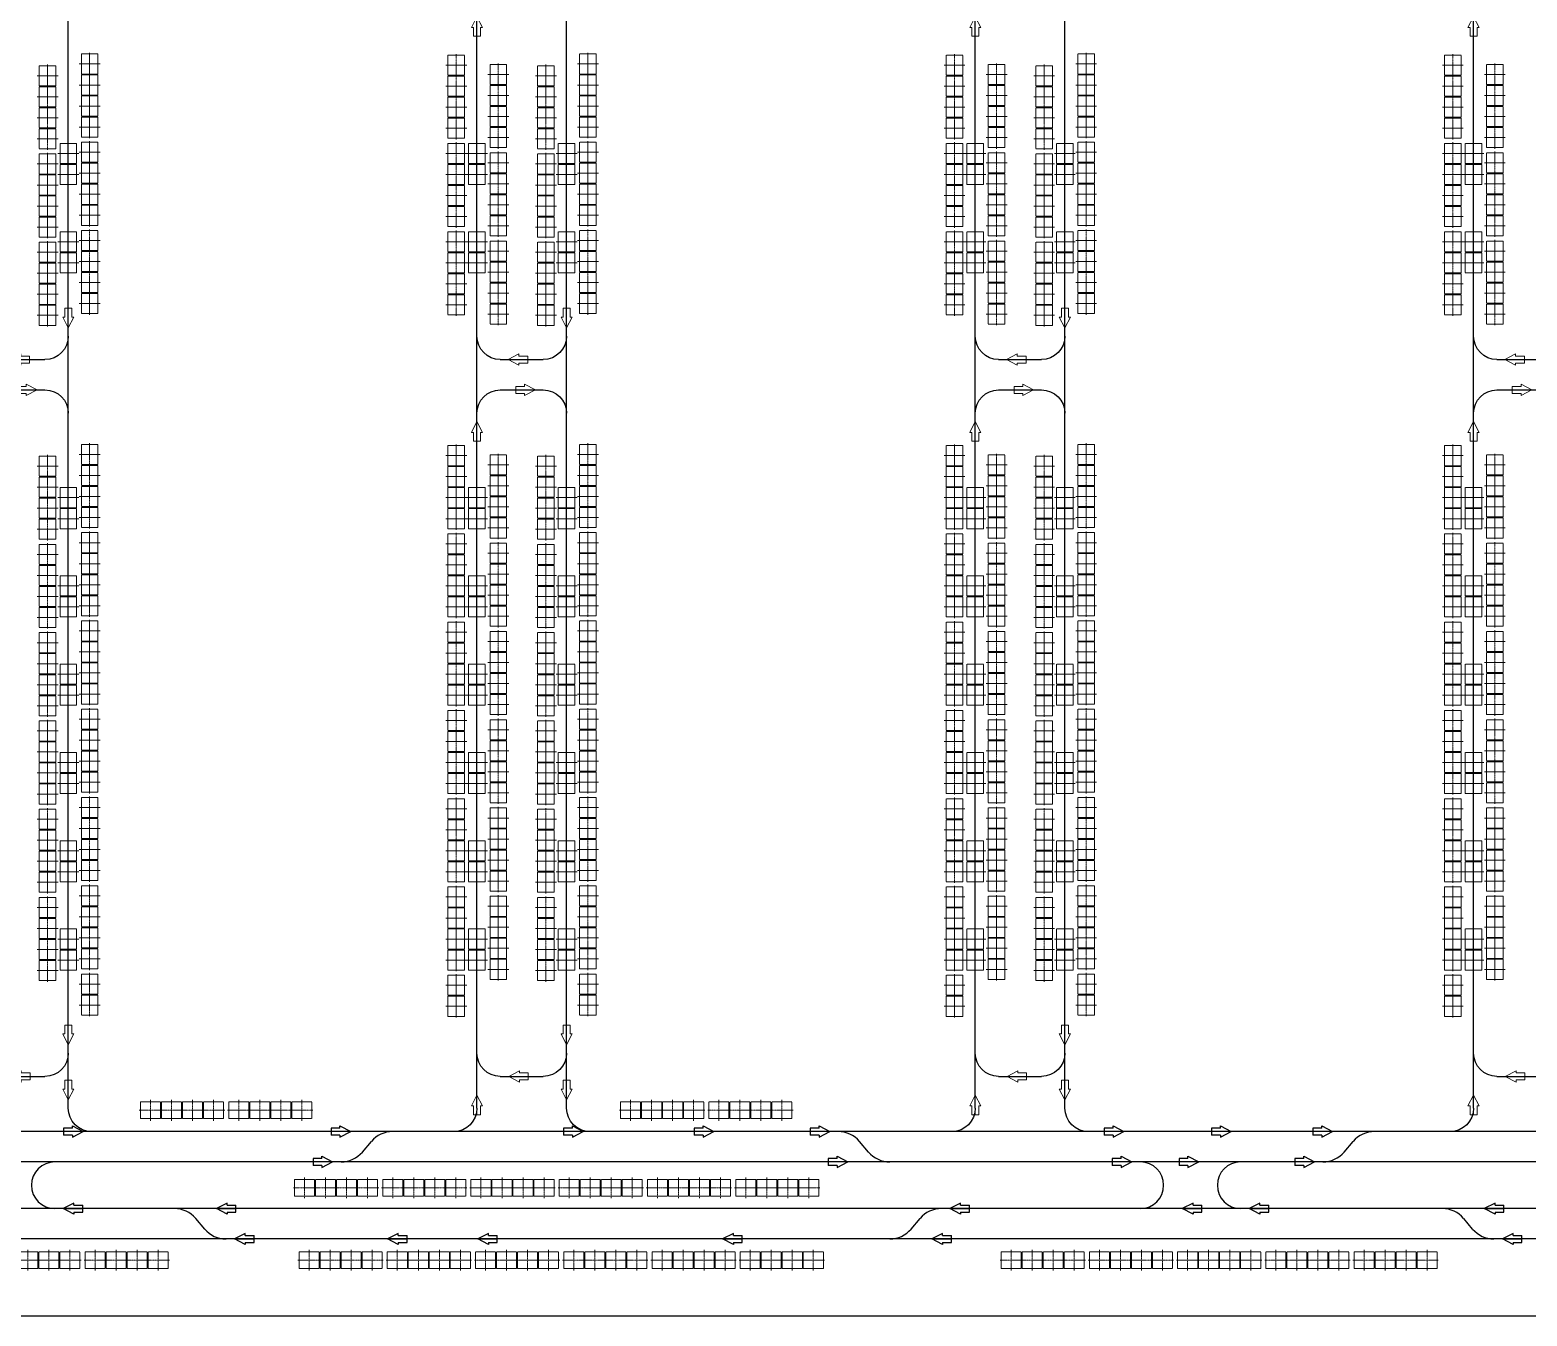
# Model space of a CAD drawing. Header units: millimetres. Extents: x -128 to 670218, y 27186 to 149492.
# Drawn here: x 257828 to 289895, y 27186 to 54722 of the extents above; entities that cross this region are included whole.
import ezdxf

# ---------------------------------------------------------------- set-up
doc = ezdxf.new("R2010")
doc.units = ezdxf.units.MM
doc.linetypes.add('AM_ISO08W050', pattern=[18, 12, -1.5, 3, -1.5])
doc.linetypes.add('XAT-M16_6F_EQ Layout_20211120$0$ACAD_ISO08W100', pattern=[36, 24, -3, 6, -3])
for name, color, linetype, lineweight in [('_CLINE', 4, 'XAT-M16_6F_EQ Layout_20211120$0$ACAD_ISO08W100', 9), ('DIRECT', 40, 'Continuous', 9), ('LINE_EQ', 4, 'AM_ISO08W050', 20), ('LINE_STB', 151, 'Continuous', 30)]:
    doc.layers.add(name, color=color, linetype=linetype, lineweight=lineweight)
doc.layers.add('Rail_H4822(Lower)', color=7, linetype='Continuous')

# ---------------------------------------------------------------- blocks, each defined once
blk = doc.blocks.new('*U3')
at = {"color": 0, "linetype": 'ByBlock'}
for p, q in [((-120, -230), (0, 0)), ((0, 0), (0, -420)), ((120, -230), (0, 0)), ((-75, -230), (-120, -230)), ((-75, -230), (-75, -420)), ((75, -230), (75, -420)), ((75, -230), (120, -230)), ((75, -420), (-75, -420))]:
    blk.add_line(p, q, dxfattribs=at)
blk = doc.blocks.new('A$C31676947')
at = {"layer": 'Rail_H4822(Lower)'}
for p, q in [((500, 47250), (500, 500)), ((2420, 47250), (2420, 500)), ((1000, 46570), (1920, 46570)), ((1000, 31870), (1920, 31870)), ((1000, 31220), (1920, 31220)), ((1000, 16520), (1920, 16520)), ((1000, 15870), (1920, 15870)), ((1000, 1180), (1920, 1180))]:
    blk.add_line(p, q, dxfattribs=at)
for centre, start, end in [((0, 47250), 0, 90), ((2920, 47250), 90, 180), ((1000, 46070), 90, 180), ((1920, 46070), 0, 90), ((1000, 32370), 180, 270), ((1920, 32370), 270, 0), ((1000, 30720), 90, 180), ((1920, 30720), 0, 90), ((0, 23700), 270, 0), ((2920, 23700), 180, 270), ((0, 21700), 0, 90), ((2920, 21700), 90, 180), ((1000, 17020), 180, 270), ((1920, 17020), 270, 0), ((1000, 15370), 90, 180), ((1920, 15370), 0, 90), ((1000, 1680), 180, 270), ((1920, 1680), 270, 0), ((0, 500), 270, 0), ((2920, 500), 180, 270)]:
    blk.add_arc(centre, 500, start, end, dxfattribs=at)
at = {"layer": 'DIRECT'}
for p, rotation in [((500, 46970), 180), ((1180, 46570), 89.99999999999999), ((500, 32550), 180), ((500, 23880), 180), ((500, 17200), 180), ((500, 1860), 180), ((1740, 1180), 270), ((500, 680), 180)]:
    blk.add_blockref('*U3', p, dxfattribs=dict(at, rotation=rotation))
for p in [(2420, 47070), (2420, 45890), (2420, 30540), (2420, 21520), (2420, 15190), (2420, 780)]:
    blk.add_blockref('*U3', p, dxfattribs=at)
at = {"layer": 'DIRECT', "lineweight": -2}
for p, rotation in [((1750, 31870), 270), ((1170, 31220), 89.99999999999999), ((1750, 16520), 270), ((1170, 15870), 89.99999999999999)]:
    blk.add_blockref('*U3', p, dxfattribs=dict(at, rotation=rotation))
blk = doc.blocks.new('*U527')
at = {"color": 0, "linetype": 'ByBlock'}
for p, q in [((-120, -230), (0, 0)), ((0, 0), (0, -420)), ((120, -230), (0, 0)), ((-75, -230), (-120, -230)), ((-75, -230), (-75, -420)), ((75, -230), (75, -420)), ((75, -230), (120, -230)), ((75, -420), (-75, -420))]:
    blk.add_line(p, q, dxfattribs=at)
blk = doc.blocks.new('*U528')
at = {"color": 0, "linetype": 'ByBlock'}
for p, q in [((-120, -230), (0, 0)), ((0, 0), (0, -420)), ((120, -230), (0, 0)), ((-75, -230), (-120, -230)), ((-75, -230), (-75, -420)), ((75, -230), (75, -420)), ((75, -230), (120, -230)), ((75, -420), (-75, -420))]:
    blk.add_line(p, q, dxfattribs=at)
blk = doc.blocks.new('*U529')
at = {"color": 0, "linetype": 'ByBlock'}
for p, q in [((-120, -230), (0, 0)), ((0, 0), (0, -420)), ((120, -230), (0, 0)), ((-75, -230), (-120, -230)), ((-75, -230), (-75, -420)), ((75, -230), (75, -420)), ((75, -230), (120, -230)), ((75, -420), (-75, -420))]:
    blk.add_line(p, q, dxfattribs=at)
blk = doc.blocks.new('*U481')
at = {"color": 0, "linetype": 'ByBlock'}
for p, q in [((-120, -230), (0, 0)), ((0, 0), (0, -420)), ((120, -230), (0, 0)), ((-75, -230), (-120, -230)), ((-75, -230), (-75, -420)), ((75, -230), (75, -420)), ((75, -230), (120, -230)), ((75, -420), (-75, -420))]:
    blk.add_line(p, q, dxfattribs=at)
blk = doc.blocks.new('*U482')
at = {"color": 0, "linetype": 'ByBlock'}
for p, q in [((-120, -230), (0, 0)), ((0, 0), (0, -420)), ((120, -230), (0, 0)), ((-75, -230), (-120, -230)), ((-75, -230), (-75, -420)), ((75, -230), (75, -420)), ((75, -230), (120, -230)), ((75, -420), (-75, -420))]:
    blk.add_line(p, q, dxfattribs=at)
blk = doc.blocks.new('*U455')
at = {"color": 0, "linetype": 'ByBlock'}
for p, q in [((-120, -230), (0, 0)), ((0, 0), (0, -420)), ((120, -230), (0, 0)), ((-75, -230), (-120, -230)), ((-75, -230), (-75, -420)), ((75, -230), (75, -420)), ((75, -230), (120, -230)), ((75, -420), (-75, -420))]:
    blk.add_line(p, q, dxfattribs=at)
blk = doc.blocks.new('*U791')
at = {"color": 0, "linetype": 'ByBlock'}
for p, q in [((-120, -230), (0, 0)), ((0, 0), (0, -420)), ((120, -230), (0, 0)), ((-75, -230), (-120, -230)), ((-75, -230), (-75, -420)), ((75, -230), (75, -420)), ((75, -230), (120, -230)), ((75, -420), (-75, -420))]:
    blk.add_line(p, q, dxfattribs=at)
blk = doc.blocks.new('*U775')
at = {"color": 0, "linetype": 'ByBlock'}
for p, q in [((-120, -230), (0, 0)), ((0, 0), (0, -420)), ((120, -230), (0, 0)), ((-75, -230), (-120, -230)), ((-75, -230), (-75, -420)), ((75, -230), (75, -420)), ((75, -230), (120, -230)), ((75, -420), (-75, -420))]:
    blk.add_line(p, q, dxfattribs=at)
blk = doc.blocks.new('*U776')
at = {"color": 0, "linetype": 'ByBlock'}
for p, q in [((-120, -230), (0, 0)), ((0, 0), (0, -420)), ((120, -230), (0, 0)), ((-75, -230), (-120, -230)), ((-75, -230), (-75, -420)), ((75, -230), (75, -420)), ((75, -230), (120, -230)), ((75, -420), (-75, -420))]:
    blk.add_line(p, q, dxfattribs=at)
blk = doc.blocks.new('*U757')
at = {"color": 0, "linetype": 'ByBlock'}
for p, q in [((-120, -230), (0, 0)), ((0, 0), (0, -420)), ((120, -230), (0, 0)), ((-75, -230), (-120, -230)), ((-75, -230), (-75, -420)), ((75, -230), (75, -420)), ((75, -230), (120, -230)), ((75, -420), (-75, -420))]:
    blk.add_line(p, q, dxfattribs=at)
blk = doc.blocks.new('*U652')
at = {"color": 0, "linetype": 'ByBlock'}
for p, q in [((-120, -230), (0, 0)), ((0, 0), (0, -420)), ((120, -230), (0, 0)), ((-75, -230), (-120, -230)), ((-75, -230), (-75, -420)), ((75, -230), (75, -420)), ((75, -230), (120, -230)), ((75, -420), (-75, -420))]:
    blk.add_line(p, q, dxfattribs=at)
blk = doc.blocks.new('*U654')
at = {"color": 0, "linetype": 'ByBlock'}
for p, q in [((-120, -230), (0, 0)), ((0, 0), (0, -420)), ((120, -230), (0, 0)), ((-75, -230), (-120, -230)), ((-75, -230), (-75, -420)), ((75, -230), (75, -420)), ((75, -230), (120, -230)), ((75, -420), (-75, -420))]:
    blk.add_line(p, q, dxfattribs=at)
blk = doc.blocks.new('*U273')
at = {"color": 0, "linetype": 'ByBlock'}
for p, q in [((-120, -230), (0, 0)), ((0, 0), (0, -420)), ((120, -230), (0, 0)), ((-75, -230), (-120, -230)), ((-75, -230), (-75, -420)), ((75, -230), (75, -420)), ((75, -230), (120, -230)), ((75, -420), (-75, -420))]:
    blk.add_line(p, q, dxfattribs=at)
blk = doc.blocks.new('*U274')
at = {"color": 0, "linetype": 'ByBlock'}
for p, q in [((-120, -230), (0, 0)), ((0, 0), (0, -420)), ((120, -230), (0, 0)), ((-75, -230), (-120, -230)), ((-75, -230), (-75, -420)), ((75, -230), (75, -420)), ((75, -230), (120, -230)), ((75, -420), (-75, -420))]:
    blk.add_line(p, q, dxfattribs=at)
blk = doc.blocks.new('*U275')
at = {"color": 0, "linetype": 'ByBlock'}
for p, q in [((-120, -230), (0, 0)), ((0, 0), (0, -420)), ((120, -230), (0, 0)), ((-75, -230), (-120, -230)), ((-75, -230), (-75, -420)), ((75, -230), (75, -420)), ((75, -230), (120, -230)), ((75, -420), (-75, -420))]:
    blk.add_line(p, q, dxfattribs=at)
blk = doc.blocks.new('*U276')
at = {"color": 0, "linetype": 'ByBlock'}
for p, q in [((-120, -230), (0, 0)), ((0, 0), (0, -420)), ((120, -230), (0, 0)), ((-75, -230), (-120, -230)), ((-75, -230), (-75, -420)), ((75, -230), (75, -420)), ((75, -230), (120, -230)), ((75, -420), (-75, -420))]:
    blk.add_line(p, q, dxfattribs=at)
blk = doc.blocks.new('*U277')
at = {"color": 0, "linetype": 'ByBlock'}
for p, q in [((-120, -230), (0, 0)), ((0, 0), (0, -420)), ((120, -230), (0, 0)), ((-75, -230), (-120, -230)), ((-75, -230), (-75, -420)), ((75, -230), (75, -420)), ((75, -230), (120, -230)), ((75, -420), (-75, -420))]:
    blk.add_line(p, q, dxfattribs=at)
blk = doc.blocks.new('*U278')
at = {"color": 0, "linetype": 'ByBlock'}
for p, q in [((-120, -230), (0, 0)), ((0, 0), (0, -420)), ((120, -230), (0, 0)), ((-75, -230), (-120, -230)), ((-75, -230), (-75, -420)), ((75, -230), (75, -420)), ((75, -230), (120, -230)), ((75, -420), (-75, -420))]:
    blk.add_line(p, q, dxfattribs=at)
blk = doc.blocks.new('*U279')
at = {"color": 0, "linetype": 'ByBlock'}
for p, q in [((-120, -230), (0, 0)), ((0, 0), (0, -420)), ((120, -230), (0, 0)), ((-75, -230), (-120, -230)), ((-75, -230), (-75, -420)), ((75, -230), (75, -420)), ((75, -230), (120, -230)), ((75, -420), (-75, -420))]:
    blk.add_line(p, q, dxfattribs=at)
blk = doc.blocks.new('*U280')
at = {"color": 0, "linetype": 'ByBlock'}
for p, q in [((-120, -230), (0, 0)), ((0, 0), (0, -420)), ((120, -230), (0, 0)), ((-75, -230), (-120, -230)), ((-75, -230), (-75, -420)), ((75, -230), (75, -420)), ((75, -230), (120, -230)), ((75, -420), (-75, -420))]:
    blk.add_line(p, q, dxfattribs=at)
blk = doc.blocks.new('*U281')
at = {"color": 0, "linetype": 'ByBlock'}
for p, q in [((-120, -230), (0, 0)), ((0, 0), (0, -420)), ((120, -230), (0, 0)), ((-75, -230), (-120, -230)), ((-75, -230), (-75, -420)), ((75, -230), (75, -420)), ((75, -230), (120, -230)), ((75, -420), (-75, -420))]:
    blk.add_line(p, q, dxfattribs=at)
blk = doc.blocks.new('*U282')
at = {"color": 0, "linetype": 'ByBlock'}
for p, q in [((-120, -230), (0, 0)), ((0, 0), (0, -420)), ((120, -230), (0, 0)), ((-75, -230), (-120, -230)), ((-75, -230), (-75, -420)), ((75, -230), (75, -420)), ((75, -230), (120, -230)), ((75, -420), (-75, -420))]:
    blk.add_line(p, q, dxfattribs=at)
blk = doc.blocks.new('*U283')
at = {"color": 0, "linetype": 'ByBlock'}
for p, q in [((-120, -230), (0, 0)), ((0, 0), (0, -420)), ((120, -230), (0, 0)), ((-75, -230), (-120, -230)), ((-75, -230), (-75, -420)), ((75, -230), (75, -420)), ((75, -230), (120, -230)), ((75, -420), (-75, -420))]:
    blk.add_line(p, q, dxfattribs=at)
blk = doc.blocks.new('*U284')
at = {"color": 0, "linetype": 'ByBlock'}
for p, q in [((-120, -230), (0, 0)), ((0, 0), (0, -420)), ((120, -230), (0, 0)), ((-75, -230), (-120, -230)), ((-75, -230), (-75, -420)), ((75, -230), (75, -420)), ((75, -230), (120, -230)), ((75, -420), (-75, -420))]:
    blk.add_line(p, q, dxfattribs=at)
blk = doc.blocks.new('*U42')
at = {"color": 0, "linetype": 'ByBlock'}
for p, q in [((-120, -230), (0, 0)), ((0, 0), (0, -420)), ((120, -230), (0, 0)), ((-75, -230), (-120, -230)), ((-75, -230), (-75, -420)), ((75, -230), (75, -420)), ((75, -230), (120, -230)), ((75, -420), (-75, -420))]:
    blk.add_line(p, q, dxfattribs=at)
blk = doc.blocks.new('XAT-M16_6F_EQ Layout_20211120$0$EG-12_FOUP_(01)-pv')
at = {"layer": '_CLINE'}
for p, q in [((0, 211), (0, -235)), ((-239, -12), (239, -12))]:
    blk.add_line(p, q, dxfattribs=at)
at = {"layer": 'LINE_EQ'}
blk.add_lwpolyline([(-215, 166), (-215, -190), (215, -190), (215, 166)], close=True, dxfattribs=at)

msp = doc.modelspace()

# ---------------------------------------------------------------- linework, layer by layer
msp.add_lwpolyline([(252566, 79986), (327670, 79986), (327670, 27186), (252566, 27186)], close=True)
at = {"layer": 'Rail_H4822(Lower)'}
for p, q in [((337538, 31136), (136528, 31136)), ((264949, 30698), (265141, 30925)), ((275788, 30698), (275596, 30925)), ((285979, 30698), (286171, 30925)), ((332538, 30486), (135861, 30486)), ((329726, 29486), (135861, 29486)), ((261571, 29048), (261379, 29275)), ((276702, 29048), (276894, 29275)), ((288729, 29048), (288537, 29275)), ((333538, 28836), (140228, 28836))]:
    msp.add_line(p, q, dxfattribs=at)
for centre, radius, start, end in [((265598, 30536), 600, 90, 139.6984), ((275138, 30536), 600, 40.3016, 90), ((286628, 30536), 600, 90, 139.6984), ((258361, 29986), 500, 90, 270), ((264491, 31086), 600, 270, 319.6984), ((276245, 31086), 600, 220.3016, 270), ((281611, 29986), 500, 270, 90), ((283761, 29986), 500, 90, 270), ((285521, 31086), 600, 270, 319.6984), ((260921, 28886), 600, 40.3016, 90), ((277351, 28886), 600, 90, 139.6984), ((288079, 28886), 600, 40.3016, 90), ((262028, 29437), 600, 220.3016, 270), ((276244, 29437), 600, 270, 319.6984), ((289186, 29437), 600, 220.3016, 270)]:
    msp.add_arc(centre, radius, start, end, dxfattribs=at)

# ---------------------------------------------------------------- block references
at = {"layer": 'LINE_EQ', "rotation": 89.99999999999999}
for p in [(258638, 52077), (267391, 52077), (269311, 52077), (278064, 52077), (279984, 52077), (288737, 52077), (258638, 51627), (267391, 51627), (269311, 51627), (278064, 51627), (279984, 51627), (288737, 51627), (258638, 50187), (267391, 50187), (269311, 50187), (278064, 50187), (279984, 50187), (288737, 50187), (258638, 49737), (267391, 49737), (269311, 49737), (278064, 49737), (279984, 49737), (288737, 49737), (258638, 44708), (267391, 44708), (269311, 44708), (278064, 44708), (279984, 44708), (288737, 44708), (258638, 44258), (267391, 44258), (269311, 44258), (278064, 44258), (279984, 44258), (288737, 44258), (258638, 42818), (267391, 42818), (269311, 42818), (278064, 42818), (279984, 42818), (288737, 42818), (258638, 42368), (267391, 42368), (269311, 42368), (278064, 42368), (279984, 42368), (288737, 42368), (258638, 40928), (267391, 40928), (269311, 40928), (278064, 40928), (279984, 40928), (288737, 40928), (258638, 40478), (267391, 40478), (269311, 40478), (278064, 40478), (279984, 40478), (288737, 40478), (258638, 39038), (267391, 39038), (269311, 39038), (278064, 39038), (279984, 39038), (288737, 39038), (258638, 38588), (267391, 38588), (269311, 38588), (278064, 38588), (279984, 38588), (288737, 38588), (258638, 37148), (267391, 37148), (269311, 37148), (278064, 37148), (279984, 37148), (288737, 37148), (258638, 36698), (267391, 36698), (269311, 36698), (278064, 36698), (279984, 36698), (288737, 36698), (258638, 35258), (267391, 35258), (269311, 35258), (278064, 35258), (279984, 35258), (288737, 35258), (258638, 34808), (267391, 34808), (269311, 34808), (278064, 34808), (279984, 34808), (288737, 34808)]:
    msp.add_blockref('XAT-M16_6F_EQ Layout_20211120$0$EG-12_FOUP_(01)-pv', p, dxfattribs=at)
at = {"layer": 'LINE_STB'}
for p, rotation in [((259095, 53993), 89.99999999999999), ((266948, 53967), 89.99999999999999), ((269768, 53993), 89.99999999999999), ((277621, 53967), 89.99999999999999), ((280441, 53993), 89.99999999999999), ((288294, 53967), 89.99999999999999), ((258195, 53742), 89.99999999999999), ((267848, 53768), 89.99999999999999), ((268868, 53742), 89.99999999999999), ((278521, 53768), 89.99999999999999), ((279541, 53742), 89.99999999999999), ((289194, 53768), 89.99999999999999), ((259095, 53543), 89.99999999999999), ((266948, 53517), 89.99999999999999), ((267848, 53318), 89.99999999999999), ((269768, 53543), 89.99999999999999), ((277621, 53517), 89.99999999999999), ((278521, 53318), 89.99999999999999), ((280441, 53543), 89.99999999999999), ((288294, 53517), 89.99999999999999), ((289194, 53318), 89.99999999999999), ((258195, 53292), 89.99999999999999), ((259095, 53093), 89.99999999999999), ((266948, 53067), 89.99999999999999), ((268868, 53292), 89.99999999999999), ((269768, 53093), 89.99999999999999), ((277621, 53067), 89.99999999999999), ((279541, 53292), 89.99999999999999), ((280441, 53093), 89.99999999999999), ((288294, 53067), 89.99999999999999), ((258195, 52842), 89.99999999999999), ((267848, 52868), 89.99999999999999), ((268868, 52842), 89.99999999999999), ((278521, 52868), 89.99999999999999), ((279541, 52842), 89.99999999999999), ((289194, 52868), 89.99999999999999), ((258195, 52392), 89.99999999999999), ((259095, 52643), 89.99999999999999), ((266948, 52617), 89.99999999999999), ((267848, 52418), 89.99999999999999), ((268868, 52392), 89.99999999999999), ((269768, 52643), 89.99999999999999), ((277621, 52617), 89.99999999999999), ((278521, 52418), 89.99999999999999), ((279541, 52392), 89.99999999999999), ((280441, 52643), 89.99999999999999), ((288294, 52617), 89.99999999999999), ((289194, 52418), 89.99999999999999), ((259095, 52103), 89.99999999999999), ((266948, 52077), 89.99999999999999), ((269768, 52103), 89.99999999999999), ((277621, 52077), 89.99999999999999), ((280441, 52103), 89.99999999999999), ((288294, 52077), 89.99999999999999), ((258195, 51852), 89.99999999999999), ((267848, 51878), 89.99999999999999), ((268868, 51852), 89.99999999999999), ((278521, 51878), 89.99999999999999), ((279541, 51852), 89.99999999999999), ((289194, 51878), 89.99999999999999), ((258195, 51402), 89.99999999999999), ((259095, 51653), 89.99999999999999), ((266948, 51627), 89.99999999999999), ((267848, 51428), 89.99999999999999), ((268868, 51402), 89.99999999999999), ((269768, 51653), 89.99999999999999), ((277621, 51627), 89.99999999999999), ((278521, 51428), 89.99999999999999), ((279541, 51402), 89.99999999999999), ((280441, 51653), 89.99999999999999), ((288294, 51627), 89.99999999999999), ((289194, 51428), 89.99999999999999), ((259095, 51203), 89.99999999999999), ((266948, 51177), 89.99999999999999), ((269768, 51203), 89.99999999999999), ((277621, 51177), 89.99999999999999), ((280441, 51203), 89.99999999999999), ((288294, 51177), 89.99999999999999), ((258195, 50952), 89.99999999999999), ((259095, 50753), 89.99999999999999), ((267848, 50978), 89.99999999999999), ((268868, 50952), 89.99999999999999), ((269768, 50753), 89.99999999999999), ((278521, 50978), 89.99999999999999), ((279541, 50952), 89.99999999999999), ((280441, 50753), 89.99999999999999), ((289194, 50978), 89.99999999999999), ((258195, 50502), 89.99999999999999), ((266948, 50727), 89.99999999999999), ((267848, 50528), 89.99999999999999), ((268868, 50502), 89.99999999999999), ((277621, 50727), 89.99999999999999), ((278521, 50528), 89.99999999999999), ((279541, 50502), 89.99999999999999), ((288294, 50727), 89.99999999999999), ((289194, 50528), 89.99999999999999), ((259095, 50213), 89.99999999999999), ((266948, 50187), 89.99999999999999), ((269768, 50213), 89.99999999999999), ((277621, 50187), 89.99999999999999), ((280441, 50213), 89.99999999999999), ((288294, 50187), 89.99999999999999), ((258195, 49962), 89.99999999999999), ((267848, 49988), 89.99999999999999), ((268868, 49962), 89.99999999999999), ((278521, 49988), 89.99999999999999), ((279541, 49962), 89.99999999999999), ((289194, 49988), 89.99999999999999), ((258195, 49512), 89.99999999999999), ((259095, 49763), 89.99999999999999), ((266948, 49737), 89.99999999999999), ((267848, 49538), 89.99999999999999), ((268868, 49512), 89.99999999999999), ((269768, 49763), 89.99999999999999), ((277621, 49737), 89.99999999999999), ((278521, 49538), 89.99999999999999), ((279541, 49512), 89.99999999999999), ((280441, 49763), 89.99999999999999), ((288294, 49737), 89.99999999999999), ((289194, 49538), 89.99999999999999), ((259095, 49313), 89.99999999999999), ((266948, 49287), 89.99999999999999), ((269768, 49313), 89.99999999999999), ((277621, 49287), 89.99999999999999), ((280441, 49313), 89.99999999999999), ((288294, 49287), 89.99999999999999), ((258195, 49062), 89.99999999999999), ((259095, 48863), 89.99999999999999), ((266948, 48837), 89.99999999999999), ((267848, 49088), 89.99999999999999), ((268868, 49062), 89.99999999999999), ((269768, 48863), 89.99999999999999), ((277621, 48837), 89.99999999999999), ((278521, 49088), 89.99999999999999), ((279541, 49062), 89.99999999999999), ((280441, 48863), 89.99999999999999), ((288294, 48837), 89.99999999999999), ((289194, 49088), 89.99999999999999), ((258195, 48612), 89.99999999999999), ((267848, 48638), 89.99999999999999), ((268868, 48612), 89.99999999999999), ((278521, 48638), 89.99999999999999), ((279541, 48612), 89.99999999999999), ((289194, 48638), 89.99999999999999), ((259095, 45634), 89.99999999999999), ((269768, 45634), 89.99999999999999), ((280441, 45634), 89.99999999999999), ((258195, 45383), 89.99999999999999), ((266948, 45608), 89.99999999999999), ((267848, 45409), 89.99999999999999), ((268868, 45383), 89.99999999999999), ((277621, 45608), 89.99999999999999), ((278521, 45409), 89.99999999999999), ((279541, 45383), 89.99999999999999), ((288294, 45608), 89.99999999999999), ((289194, 45409), 89.99999999999999), ((259095, 45184), 89.99999999999999), ((266948, 45158), 89.99999999999999), ((269768, 45184), 89.99999999999999), ((277621, 45158), 89.99999999999999), ((280441, 45184), 89.99999999999999), ((288294, 45158), 89.99999999999999), ((258195, 44933), 89.99999999999999), ((259095, 44734), 89.99999999999999), ((266948, 44708), 89.99999999999999), ((267848, 44959), 89.99999999999999), ((268868, 44933), 89.99999999999999), ((269768, 44734), 89.99999999999999), ((277621, 44708), 89.99999999999999), ((278521, 44959), 89.99999999999999), ((279541, 44933), 89.99999999999999), ((280441, 44734), 89.99999999999999), ((288294, 44708), 89.99999999999999), ((289194, 44959), 89.99999999999999), ((258195, 44483), 89.99999999999999), ((267848, 44509), 89.99999999999999), ((268868, 44483), 89.99999999999999), ((278521, 44509), 89.99999999999999), ((279541, 44483), 89.99999999999999), ((289194, 44509), 89.99999999999999), ((258195, 44033), 89.99999999999999), ((259095, 44284), 89.99999999999999), ((266948, 44258), 89.99999999999999), ((267848, 44059), 89.99999999999999), ((268868, 44033), 89.99999999999999), ((269768, 44284), 89.99999999999999), ((277621, 44258), 89.99999999999999), ((278521, 44059), 89.99999999999999), ((279541, 44033), 89.99999999999999), ((280441, 44284), 89.99999999999999), ((288294, 44258), 89.99999999999999), ((289194, 44059), 89.99999999999999), ((259095, 43744), 89.99999999999999), ((266948, 43718), 89.99999999999999), ((269768, 43744), 89.99999999999999), ((277621, 43718), 89.99999999999999), ((280441, 43744), 89.99999999999999), ((288294, 43718), 89.99999999999999), ((258195, 43493), 89.99999999999999), ((267848, 43519), 89.99999999999999), ((268868, 43493), 89.99999999999999), ((278521, 43519), 89.99999999999999), ((279541, 43493), 89.99999999999999), ((289194, 43519), 89.99999999999999), ((259095, 43294), 89.99999999999999), ((266948, 43268), 89.99999999999999), ((267848, 43069), 89.99999999999999), ((269768, 43294), 89.99999999999999), ((277621, 43268), 89.99999999999999), ((278521, 43069), 89.99999999999999), ((280441, 43294), 89.99999999999999), ((288294, 43268), 89.99999999999999), ((289194, 43069), 89.99999999999999), ((258195, 43043), 89.99999999999999), ((259095, 42844), 89.99999999999999), ((266948, 42818), 89.99999999999999), ((268868, 43043), 89.99999999999999), ((269768, 42844), 89.99999999999999), ((277621, 42818), 89.99999999999999), ((279541, 43043), 89.99999999999999), ((280441, 42844), 89.99999999999999), ((288294, 42818), 89.99999999999999), ((258195, 42593), 89.99999999999999), ((267848, 42619), 89.99999999999999), ((268868, 42593), 89.99999999999999), ((278521, 42619), 89.99999999999999), ((279541, 42593), 89.99999999999999), ((289194, 42619), 89.99999999999999), ((258195, 42143), 89.99999999999999), ((259095, 42394), 89.99999999999999), ((266948, 42368), 89.99999999999999), ((267848, 42169), 89.99999999999999), ((268868, 42143), 89.99999999999999), ((269768, 42394), 89.99999999999999), ((277621, 42368), 89.99999999999999), ((278521, 42169), 89.99999999999999), ((279541, 42143), 89.99999999999999), ((280441, 42394), 89.99999999999999), ((288294, 42368), 89.99999999999999), ((289194, 42169), 89.99999999999999), ((259095, 41854), 89.99999999999999), ((266948, 41828), 89.99999999999999), ((269768, 41854), 89.99999999999999), ((277621, 41828), 89.99999999999999), ((280441, 41854), 89.99999999999999), ((288294, 41828), 89.99999999999999), ((258195, 41603), 89.99999999999999), ((267848, 41629), 89.99999999999999), ((268868, 41603), 89.99999999999999), ((278521, 41629), 89.99999999999999), ((279541, 41603), 89.99999999999999), ((289194, 41629), 89.99999999999999), ((258195, 41153), 89.99999999999999), ((259095, 41404), 89.99999999999999), ((266948, 41378), 89.99999999999999), ((267848, 41179), 89.99999999999999), ((268868, 41153), 89.99999999999999), ((269768, 41404), 89.99999999999999), ((277621, 41378), 89.99999999999999), ((278521, 41179), 89.99999999999999), ((279541, 41153), 89.99999999999999), ((280441, 41404), 89.99999999999999), ((288294, 41378), 89.99999999999999), ((289194, 41179), 89.99999999999999), ((259095, 40954), 89.99999999999999), ((266948, 40928), 89.99999999999999), ((269768, 40954), 89.99999999999999), ((277621, 40928), 89.99999999999999), ((280441, 40954), 89.99999999999999), ((288294, 40928), 89.99999999999999), ((258195, 40703), 89.99999999999999), ((259095, 40504), 89.99999999999999), ((267848, 40729), 89.99999999999999), ((268868, 40703), 89.99999999999999), ((269768, 40504), 89.99999999999999), ((278521, 40729), 89.99999999999999), ((279541, 40703), 89.99999999999999), ((280441, 40504), 89.99999999999999), ((289194, 40729), 89.99999999999999), ((258195, 40253), 89.99999999999999), ((266948, 40478), 89.99999999999999), ((267848, 40279), 89.99999999999999), ((268868, 40253), 89.99999999999999), ((277621, 40478), 89.99999999999999), ((278521, 40279), 89.99999999999999), ((279541, 40253), 89.99999999999999), ((288294, 40478), 89.99999999999999), ((289194, 40279), 89.99999999999999), ((259095, 39964), 89.99999999999999), ((266948, 39938), 89.99999999999999), ((269768, 39964), 89.99999999999999), ((277621, 39938), 89.99999999999999), ((280441, 39964), 89.99999999999999), ((288294, 39938), 89.99999999999999), ((258195, 39713), 89.99999999999999), ((267848, 39739), 89.99999999999999), ((268868, 39713), 89.99999999999999), ((278521, 39739), 89.99999999999999), ((279541, 39713), 89.99999999999999), ((289194, 39739), 89.99999999999999), ((258195, 39263), 89.99999999999999), ((259095, 39514), 89.99999999999999), ((266948, 39488), 89.99999999999999), ((267848, 39289), 89.99999999999999), ((268868, 39263), 89.99999999999999), ((269768, 39514), 89.99999999999999), ((277621, 39488), 89.99999999999999), ((278521, 39289), 89.99999999999999), ((279541, 39263), 89.99999999999999), ((280441, 39514), 89.99999999999999), ((288294, 39488), 89.99999999999999), ((289194, 39289), 89.99999999999999), ((259095, 39064), 89.99999999999999), ((266948, 39038), 89.99999999999999), ((269768, 39064), 89.99999999999999), ((277621, 39038), 89.99999999999999), ((280441, 39064), 89.99999999999999), ((288294, 39038), 89.99999999999999), ((258195, 38813), 89.99999999999999), ((259095, 38614), 89.99999999999999), ((266948, 38588), 89.99999999999999), ((267848, 38839), 89.99999999999999), ((268868, 38813), 89.99999999999999), ((269768, 38614), 89.99999999999999), ((277621, 38588), 89.99999999999999), ((278521, 38839), 89.99999999999999), ((279541, 38813), 89.99999999999999), ((280441, 38614), 89.99999999999999), ((288294, 38588), 89.99999999999999), ((289194, 38839), 89.99999999999999), ((258195, 38363), 89.99999999999999), ((267848, 38389), 89.99999999999999), ((268868, 38363), 89.99999999999999), ((278521, 38389), 89.99999999999999), ((279541, 38363), 89.99999999999999), ((289194, 38389), 89.99999999999999), ((259095, 38074), 89.99999999999999), ((266948, 38048), 89.99999999999999), ((269768, 38074), 89.99999999999999), ((277621, 38048), 89.99999999999999), ((280441, 38074), 89.99999999999999), ((288294, 38048), 89.99999999999999), ((258195, 37823), 89.99999999999999), ((259095, 37624), 89.99999999999999), ((267848, 37849), 89.99999999999999), ((268868, 37823), 89.99999999999999), ((269768, 37624), 89.99999999999999), ((278521, 37849), 89.99999999999999), ((279541, 37823), 89.99999999999999), ((280441, 37624), 89.99999999999999), ((289194, 37849), 89.99999999999999), ((258195, 37373), 89.99999999999999), ((266948, 37598), 89.99999999999999), ((267848, 37399), 89.99999999999999), ((268868, 37373), 89.99999999999999), ((277621, 37598), 89.99999999999999), ((278521, 37399), 89.99999999999999), ((279541, 37373), 89.99999999999999), ((288294, 37598), 89.99999999999999), ((289194, 37399), 89.99999999999999), ((259095, 37174), 89.99999999999999), ((266948, 37148), 89.99999999999999), ((269768, 37174), 89.99999999999999), ((277621, 37148), 89.99999999999999), ((280441, 37174), 89.99999999999999), ((288294, 37148), 89.99999999999999), ((258195, 36923), 89.99999999999999), ((259095, 36724), 89.99999999999999), ((266948, 36698), 89.99999999999999), ((267848, 36949), 89.99999999999999), ((268868, 36923), 89.99999999999999), ((269768, 36724), 89.99999999999999), ((277621, 36698), 89.99999999999999), ((278521, 36949), 89.99999999999999), ((279541, 36923), 89.99999999999999), ((280441, 36724), 89.99999999999999), ((288294, 36698), 89.99999999999999), ((289194, 36949), 89.99999999999999), ((258195, 36473), 89.99999999999999), ((267848, 36499), 89.99999999999999), ((268868, 36473), 89.99999999999999), ((278521, 36499), 89.99999999999999), ((279541, 36473), 89.99999999999999), ((289194, 36499), 89.99999999999999), ((259095, 36184), 89.99999999999999), ((266948, 36158), 89.99999999999999), ((269768, 36184), 89.99999999999999), ((277621, 36158), 89.99999999999999), ((280441, 36184), 89.99999999999999), ((288294, 36158), 89.99999999999999), ((258195, 35933), 89.99999999999999), ((259095, 35734), 89.99999999999999), ((266948, 35708), 89.99999999999999), ((267848, 35959), 89.99999999999999), ((268868, 35933), 89.99999999999999), ((269768, 35734), 89.99999999999999), ((277621, 35708), 89.99999999999999), ((278521, 35959), 89.99999999999999), ((279541, 35933), 89.99999999999999), ((280441, 35734), 89.99999999999999), ((288294, 35708), 89.99999999999999), ((289194, 35959), 89.99999999999999), ((258195, 35483), 89.99999999999999), ((267848, 35509), 89.99999999999999), ((268868, 35483), 89.99999999999999), ((278521, 35509), 89.99999999999999), ((279541, 35483), 89.99999999999999), ((289194, 35509), 89.99999999999999), ((259095, 35284), 89.99999999999999), ((266948, 35258), 89.99999999999999), ((267848, 35059), 89.99999999999999), ((269768, 35284), 89.99999999999999), ((277621, 35258), 89.99999999999999), ((278521, 35059), 89.99999999999999), ((280441, 35284), 89.99999999999999), ((288294, 35258), 89.99999999999999), ((289194, 35059), 89.99999999999999), ((258195, 35033), 89.99999999999999), ((259095, 34834), 89.99999999999999), ((266948, 34808), 89.99999999999999), ((268868, 35033), 89.99999999999999), ((269768, 34834), 89.99999999999999), ((277621, 34808), 89.99999999999999), ((279541, 35033), 89.99999999999999), ((280441, 34834), 89.99999999999999), ((288294, 34808), 89.99999999999999), ((258195, 34583), 89.99999999999999), ((267848, 34609), 89.99999999999999), ((268868, 34583), 89.99999999999999), ((278521, 34609), 89.99999999999999), ((279541, 34583), 89.99999999999999), ((289194, 34609), 89.99999999999999), ((259095, 34294), 89.99999999999999), ((266948, 34268), 89.99999999999999), ((269768, 34294), 89.99999999999999), ((277621, 34268), 89.99999999999999), ((280441, 34294), 89.99999999999999), ((288294, 34268), 89.99999999999999), ((259095, 33844), 89.99999999999999), ((266948, 33818), 89.99999999999999), ((269768, 33844), 89.99999999999999), ((277621, 33818), 89.99999999999999), ((280441, 33844), 89.99999999999999), ((288294, 33818), 89.99999999999999), ((260410, 31580), 180), ((260860, 31580), 180), ((261310, 31580), 180), ((261760, 31580), 180), ((262300, 31580), 180), ((262750, 31580), 180), ((263200, 31580), 180), ((263650, 31580), 180), ((270694, 31580), 180), ((271144, 31580), 180), ((271594, 31580), 180), ((272044, 31580), 180), ((272584, 31580), 180), ((273034, 31580), 180), ((273484, 31580), 180), ((273934, 31580), 180), ((263709, 29919), 180), ((264159, 29919), 180), ((264609, 29919), 180), ((265059, 29919), 180), ((265599, 29919), 180), ((266049, 29919), 180), ((266499, 29919), 180), ((266949, 29919), 180), ((267489, 29919), 180), ((267939, 29919), 180), ((268389, 29919), 180), ((268839, 29919), 180), ((269379, 29919), 180), ((269829, 29919), 180), ((270279, 29919), 180), ((270729, 29919), 180), ((271269, 29919), 180), ((271719, 29919), 180), ((272169, 29919), 180), ((272619, 29919), 180), ((273159, 29919), 180), ((273609, 29919), 180), ((274059, 29919), 180), ((274509, 29919), 180), ((257785, 28369), 180), ((258235, 28369), 180), ((258685, 28369), 180), ((259225, 28369), 180), ((259675, 28369), 180), ((260125, 28369), 180), ((260575, 28369), 180), ((263807, 28369), 180), ((264257, 28369), 180), ((264707, 28369), 180), ((265157, 28369), 180), ((265697, 28369), 180), ((266147, 28369), 180), ((266597, 28369), 180), ((267047, 28369), 180), ((267587, 28369), 180), ((268037, 28369), 180), ((268487, 28369), 180), ((268937, 28369), 180), ((269477, 28369), 180), ((269927, 28369), 180), ((270377, 28369), 180), ((270827, 28369), 180), ((271367, 28369), 180), ((271817, 28369), 180), ((272267, 28369), 180), ((272717, 28369), 180), ((273257, 28369), 180), ((273707, 28369), 180), ((274157, 28369), 180), ((274607, 28369), 180), ((278845, 28369), 180), ((279295, 28369), 180), ((279745, 28369), 180), ((280195, 28369), 180), ((280735, 28369), 180), ((281185, 28369), 180), ((281635, 28369), 180), ((282085, 28369), 180), ((282625, 28369), 180), ((283075, 28369), 180), ((283525, 28369), 180), ((283975, 28369), 180), ((284515, 28369), 180), ((284965, 28369), 180), ((285415, 28369), 180), ((285865, 28369), 180), ((286405, 28369), 180), ((286855, 28369), 180), ((287305, 28369), 180), ((287755, 28369), 180)]:
    msp.add_blockref('XAT-M16_6F_EQ Layout_20211120$0$EG-12_FOUP_(01)-pv', p, dxfattribs=dict(at, rotation=rotation))
at = {"layer": 'Rail_H4822(Lower)', "xscale": -1}
for name, p, rotation in [('A$C31676947', (256230, 78886), 180), ('A$C31676947', (266903, 78886), 180), ('A$C31676947', (277576, 78886), 180), ('A$C31676947', (288249, 78886), 180), ('*U654', (258968, 31136), 270), ('*U281', (264698, 31136), 270), ('*U757', (269678, 31136), 270), ('*U652', (272478, 31136), 270), ('*U277', (274959, 31136), 270), ('*U455', (281258, 31136), 270), ('*U791', (283558, 31136), 270), ('*U273', (285728, 31136), 270), ('*U282', (264311, 30486), 270), ('*U278', (275345, 30486), 270), ('*U481', (281431, 30486), 270), ('*U528', (282861, 30486), 270), ('*U274', (285341, 30486), 270), ('*U529', (258541, 29486), 90), ('*U284', (261821, 29486), 90), ('*U280', (277531, 29486), 90), ('*U482', (282511, 29486), 90), ('*U527', (283941, 29486), 90), ('*U276', (288979, 29486), 90), ('*U283', (262208, 28836), 90), ('*U776', (265488, 28836), 90), ('*U775', (267418, 28836), 90), ('*U42', (272664, 28836), 90), ('*U279', (277144, 28836), 90), ('*U275', (289366, 28836), 90)]:
    msp.add_blockref(name, p, dxfattribs=dict(at, rotation=rotation))

doc.saveas('drawing.dxf')
